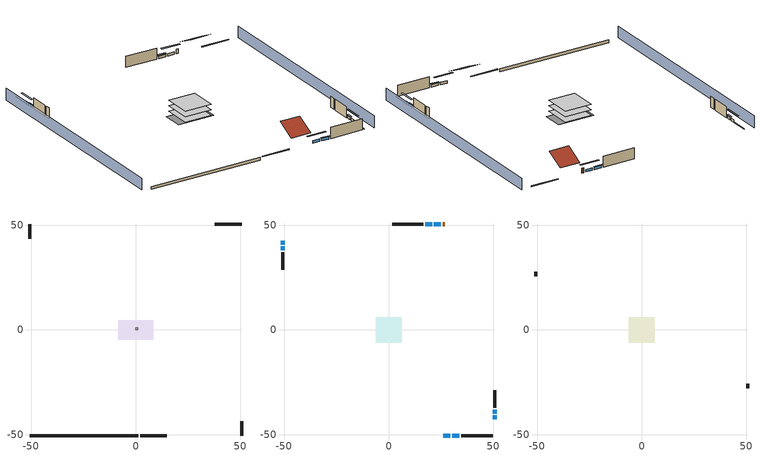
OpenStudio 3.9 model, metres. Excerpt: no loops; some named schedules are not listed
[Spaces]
crawlspace - vented 1
 floor foundation (Slab1 construction): -8.32,-4.62 -8.32,4.62 8.32,4.62 8.32,-4.62 z-0.91
 wall outside (RimJoist1 construction): 2.07,-50.61 14.9,-50.61 z0.3:0.61
 wall outside (RimJoist2 construction): -50.61,50.61 -50.61,43.48 z0.3:0.61
 wall outside (RimJoist3 construction): 50.61,50.61 37.78,50.61 z0.3:0.61
 wall outside (RimJoist4 construction): 50.61,-50.61 50.61,-43.48 z0.3:0.61
 wall foundation (FoundationWall1 construction): -50.61,-50.61 1.14,-50.61 z-0.91:0.3
furnace airloop ret air space
 floor adiabatic (AdiabaticConst): 0,0 0,1 1,1 1,0 z0
 wall adiabatic (AdiabaticConst): 0,1 0,0 1,0 1,1 0,1 z0:1
 ceiling adiabatic (AdiabaticConst): 1,0 1,1 0,1 0,0 z1
conditioned space 1
 floor to crawlspace - vented 1 (Floor1 construction): -6.2,-6.2 -6.2,6.2 6.2,6.2 6.2,-6.2 z0.3
 floor adiabatic (AdiabaticFloorConstruction): -6.2,-6.2 -6.2,6.2 6.2,6.2 6.2,-6.2 z2.74
 wall outside (Wall1 construction): 34.55,-50.61 49.68,-50.61 z0.3:5.18
 wall outside (Wall2 construction): -50.61,37.2 -50.61,28.78 z0.3:5.18
 wall outside (Wall3 construction): 16.39,50.61 1.63,50.61 z0.3:5.18
 wall outside (Wall4 construction): 50.61,-37.2 50.61,-28.78 z0.3:5.18
 wall outside (AdiabaticWallConstruction): 26.03,-50.61 29.36,-50.61 / 30.29,-50.61 33.62,-50.61 / 24.81,50.61 21.59,50.61 z0.3:1.4; -50.61,42.55 -50.61,40.8 / -50.61,39.88 -50.61,38.12 / 50.61,-42.55 50.61,-40.8 / 50.61,-39.88 50.61,-38.12 z0.3:1.46; 20.66,50.61 17.32,50.61 z0.3:1.43
 wall outside (AdiabaticWallConstruction 1): 26.65,50.61 25.74,50.61 z0.3:2.34
 window (WindowConstruction): 26.03,-50.61 29.36,-50.61 z0.3:1.4
 window (WindowConstruction 1): 30.29,-50.61 33.62,-50.61 z0.3:1.4
 window (WindowConstruction 2): -50.61,42.55 -50.61,40.8 z0.3:1.46
 window (WindowConstruction 3): -50.61,39.87 -50.61,38.13 z0.3:1.46
 window (WindowConstruction 4): 24.81,50.61 21.59,50.61 z0.3:1.4
 window (WindowConstruction 5): 20.66,50.61 17.32,50.61 z0.3:1.43
 window (WindowConstruction 6): 50.61,-42.55 50.61,-40.8 z0.3:1.46
 window (WindowConstruction 7): 50.61,-39.87 50.61,-38.13 z0.3:1.46
 door (Door): 26.65,50.61 25.74,50.61 z0.3:2.34
 ceiling adiabatic (AdiabaticFloorConstruction): 6.2,-6.2 6.2,6.2 -6.2,6.2 -6.2,-6.2 z2.74
attic - vented 1
 floor to conditioned space 1 (Floor2 construction Reversed): -6.2,-6.2 -6.2,6.2 6.2,6.2 6.2,-6.2 z5.18
 wall outside (Wall5 construction): -50.61,27.86 -50.61,25.67 z0.3:5.18
 wall outside (Wall6 construction): 50.61,-27.86 50.61,-25.67 z0.3:5.18
 roof outside (Roof1 construction): 25.1,-50.61,5.18 25.1,-42.32,9.33 15.83,-42.32,9.33 15.83,-50.61,5.18
 roof outside (Roof2 construction): 27.58,50.61,5.18 27.58,42.32,9.33 36.85,42.32,9.33 36.85,50.61,5.18
shading: 55.19,-50.61 55.19,50.61 / -55.19,50.61 -55.19,-50.61 z0:5.18; 32.1,-50.61 23.29,-50.61 23.29,-51.22 32.1,-51.22 z4.15; 33.92,-50.61 29.98,-50.61 29.98,-51.22 33.92,-51.22 z1.71; -50.61,38.06 -50.61,45.29 -51.22,45.29 -51.22,38.06 z4.21; -50.61,37.82 -50.61,40.18 -51.22,40.18 -51.22,37.82 z1.77; 18.85,50.61 27.55,50.61 27.55,51.22 18.85,51.22 z4.15; 17.01,50.61 20.97,50.61 20.97,51.22 17.01,51.22 z1.74; 50.61,-38.06 50.61,-45.29 51.22,-45.29 51.22,-38.06 z4.21; 50.61,-37.82 50.61,-40.18 51.22,-40.18 51.22,-37.82 z1.77
[Site]
Portland Intl Arpt_OR: Latitude {deg}=45.59; Longitude {deg}=-122.6; Time Zone {hr}=-8; Elevation {m}=33; Terrain=Suburbs; Keep Site Location Information=Yes
[Site:GroundTemperature:Shallow]
10.2558, 8.96328, 8.85977, 9.47314, 11.9355, 14.3863, 16.5111, 17.8571, 17.9714, 16.8767, 14.8061, 12.4304
[Site:WaterMainsTemperature]
Calculation Method=Schedule; Temperature Schedule=mains temperature schedule
[Building]
Building 1
[Material] Roughness=Rough
Name | Thickness {m} | Conductivity {W/m-K} | Density {kg/m3} | Specific Heat {J/kg-K} | Thermal Absorptance | Solar Absorptance | Visible Absorptance
asphalt or fiberglass shingles | 0.00635 | 0.162714 | 1121.4 | 1465.45 | 0.9 | 0.85 | 0.85
roof rigid ins | 0.00281632 | 0.029427 | 32.04 | 1214.23 | 0.9 | 0.7 | 0.7
osb sheathing 0.5 in. | 0.0127 | 0.115458 | 512.64 | 1214.23 | 0.9 | 0.6 | 0.6
wood siding | 0.0254 | 0.102417 | 544.68 | 1172.36 | 0.9 | 0.85 | 0.85
osb sheathing 0.5 in. 1 | 0.0127 | 0.115458 | 512.64 | 1214.23 | 0.9 | 0.7 | 0.7
wall stud and cavity | 0.1397 | 0.550994 | 139.0536 | 1170.24 | 0.9 | 0.7 | 0.7
gypsum board | 0.0127 | 0.160291 | 801 | 837.4 | 0.9 | 0.6 | 0.6
wall stud and cavity 1 | 0.1397 | 0.727959 | 139.0536 | 1170.24 | 0.9 | 0.6 | 0.6
rim joist stud and cavity | 0.0508 | 0.178688 | 50.32683 | 1063.81 | 0.9 | 0.6 | 0.6
floor stud and cavity | 0.1397 | 0.923637 | 92.3553 | 1139.71 | 0.9 | 0.7 | 0.7
osb sheathing 0.75 in. | 0.01905 | 0.115458 | 512.64 | 1214.23 | 0.9 | 0.7 | 0.7
floor covering | 0.0127 | 0.0433444 | 54.468 | 1339.84 | 0.9 | 0.6 | 0.6
ceiling loosefill ins | 0.169333 | 0.0480833 | 16.02 | 1046.75 | 0.9 | 0.7 | 0.7
ceiling stud and cavity | 0.1397 | 0.0824711 | 65.682 | 1177.47 | 0.9 | 0.7 | 0.7
concrete 8.0 in. | 0.2032 | 1.803125 | 2242.8 | 837.4 | 0.9 | 0.7 | 0.7
soil 0.5 in. | 0.0127 | 1.3848 | 1842.3 | 418.7 | 0.9 | 0.7 | 0.7
wood siding 1; wood siding 2 | 0.0254 | 0.102417 | 544.68 | 1172.36
wall rigid ins; floor rigid ins | 0.512978 | 0.029427 | 32.04 | 1214.23 | 0.9 | 0.7 | 0.7
wall stud and cavity 2 | 0.0889 | 0.380278 | 52.3479 | 1209.89 | 0.9 | 0.7 | 0.7
door material | 0.04445 | 0.0612267 | 512.64 | 1214.23 | 0.9 | 0.7 | 0.7
floor stud and cavity 1 | 0.1397 | 1.75129 | 37.0049 | 1207.88 | 0.9 | 0.7 | 0.7
wall stud and cavity 3 | 0.0889 | 0.391764 | 83.0341 | 1211.67 | 0.9 | 0.7 | 0.7
furniture material conditioned space 1 | 0.1524 | 0.115458 | 640.8 | 1214.23 | 0.9 | 0.6 | 0.6
[Construction]
Roof1 construction; Roof2 construction: asphalt or fiberglass shingles, roof rigid ins, osb sheathing 0.5 in.
Wall1 construction; Wall2 construction; Wall3 construction; Wall4 construction: wood siding, osb sheathing 0.5 in. 1, wall stud and cavity, gypsum board
Wall5 construction; Wall6 construction: wood siding, osb sheathing 0.5 in. 1, wall stud and cavity 1
RimJoist1 construction; RimJoist2 construction; RimJoist3 construction; RimJoist4 construction: wood siding, rim joist stud and cavity
Floor1 construction: floor stud and cavity, osb sheathing 0.75 in., floor covering
Floor2 construction Reversed: gypsum board, ceiling stud and cavity, ceiling loosefill ins
FoundationWall1 construction: concrete 8.0 in.
Slab1 construction: soil 0.5 in.
WindowConstruction; WindowConstruction 1; WindowConstruction 2; WindowConstruction 3; WindowConstruction 4; WindowConstruction 5; WindowConstruction 6; WindowConstruction 7: WindowMaterial
AdiabaticWallConstruction: wood siding 1, wall rigid ins, wall stud and cavity 2, gypsum board
Door: door material
AdiabaticWallConstruction 1: wood siding 2, wall rigid ins, wall stud and cavity 2, gypsum board
AdiabaticFloorConstruction: floor stud and cavity 1, floor rigid ins, osb sheathing 0.75 in., floor covering
PartitionWallConstruction: gypsum board, wall stud and cavity 3, gypsum board
furniture construction conditioned space 1: furniture material conditioned space 1
AdiabaticConst: Adiabatic
[WindowMaterial:SimpleGlazingSystem]
WindowMaterial: U-Factor {W/m2-K}=2.15764; Solar Heat Gain Coefficient=0.44
[Material:NoMass]
Adiabatic: Roughness=Rough; Thermal Resistance {m2-K/W}=176.1
[ThermalZone] Multiplier=1; Use Ideal Air Loads=No
Name | Volume {m3} | Thermostat
conditioned space | 749.83 | conditioned space temperature setpoint
attic - vented | 142.104
crawlspace - vented | 187.458
furnace airloop ret air zone | 1
[Sizing:Zone] Zone Cooling Design Supply Air Temperature Input Method=SupplyAirTemperature; Zone Cooling Design Supply Air Temperature {C}=14; Zone Cooling Design Supply Air Temperature Difference {deltaC}=11.11; Zone Heating Design Supply Air Temperature Input Method=SupplyAirTemperature; Zone Heating Design Supply Air Temperature {C}=40; Zone Heating Design Supply Air Temperature Difference {deltaC}=11.11; Zone Cooling Design Supply Air Humidity Ratio {kg-H2O/kg-air}=0.0085; Zone Heating Design Supply Air Humidity Ratio {kg-H2O/kg-air}=0.008; Cooling Design Air Flow Method=DesignDay; Heating Design Air Flow Method=DesignDay; Account for Dedicated Outdoor Air System=No; Dedicated Outdoor Air System Control Strategy=NeutralSupplyAir; Dedicated Outdoor Air Low Setpoint Temperature for Design {C}=autosize; Dedicated Outdoor Air High Setpoint Temperature for Design {C}=autosize; Zone Load Sizing Method=Sensible Load Only No Latent Load; Zone Latent Cooling Design Supply Air Humidity Ratio Input Method=HumidityRatioDifference; Zone Cooling Design Supply Air Humidity Ratio Difference {kgWater/kgDryAir}=0.005; Zone Latent Heating Design Supply Air Humidity Ratio Input Method=HumidityRatioDifference; Zone Humidification Design Supply Air Humidity Ratio Difference {kgWater/kgDryAir}=0.005; Sizing Option=Coincident
attic - vented; crawlspace - vented; furnace airloop ret air zone
[Space]
Name | Thermal Zone | Volume {m3}
conditioned space 1 | conditioned space | 749.83
attic - vented 1 | attic - vented | 142.104
crawlspace - vented 1 | crawlspace - vented | 187.458
furnace airloop ret air space | furnace airloop ret air zone
[ThermostatSetpoint:DualSetpoint]
conditioned space temperature setpoint: Heating Setpoint Temperature Schedule=heating setpoint; Cooling Setpoint Temperature Schedule=cooling setpoint; Temperature Difference Between Cutout And Setpoint {deltaC}=0
[Foundation:Kiva]
Foundation Kiva 1: Initial Indoor Air Temperature {C}=8.30547; Wall Height Above Grade {m}=0.3048; Wall Depth Below Slab {m}=0.2032
[Foundation:Kiva:Settings]
Soil Conductivity {W/m-K}=1.3848; Soil Density {kg/m3}=1842.3; Soil Specific Heat {J/kg-K}=418.7; Ground Solar Absorptivity=0.9; Ground Thermal Absorptivity=0.9; Ground Surface Roughness {m}=0.03; Far-Field Width {m}=40; Deep-Ground Boundary Condition=ZeroFlux; Deep-Ground Depth {m}=40; Minimum Cell Dimension {m}=0.2; Maximum Cell Growth Coefficient=3; Simulation Timestep=Timestep
[SurfaceProperty:ExposedFoundationPerimeter]
Slab1: Exposed Perimeter Calculation Method=TotalExposedPerimeter; Total Exposed Perimeter {m}=51.75504
[SurfaceProperty:IncidentSolarMultiplier] Incident Solar Multiplier=1; Incident Solar Multiplier Schedule=trans schedule winter=0.85 summer=0.7
Window1; Window2; Window3; Window4; Window5; Window6; Window7; Window8
[InternalMass:Definition] Design Level Calculation Method=SurfaceArea
Name | Construction | Surface Area {m2}
partition wall mass | PartitionWallConstruction | 307.509
furniture mass conditioned space 1 | furniture construction conditioned space 1 | 123.004
[InternalMass] Space or SpaceType=conditioned space 1; Multiplier=1
Name | Internal Mass Definition
partition wall mass | partition wall mass
furniture mass conditioned space 1 | furniture mass conditioned space 1
[EnergyManagementSystem:Sensor]
Name | Output Variable or Output Meter Index Key | Output Variable or Output Meter
water_heater_T_set | water heater setpoint | Schedule Value
out_pb_s |  | Site Outdoor Air Barometric Pressure
out_wt_s |  | Site Outdoor Air Humidity Ratio
site_vw_s |  | Site Wind Speed
cool_season | cooling season schedule | Schedule Value
furnace_airloop_AH_MFR_s | Node 15 | System Node Mass Flow Rate
furnace_airloop_AH_VFR_s | Node 15 | System Node Current Density Volume Flow Rate
furnace_airloop_AH_Tout_s | Node 15 | System Node Temperature
furnace_airloop_AH_Wout_s | Node 15 | System Node Humidity Ratio
furnace_airloop_RA_T_s | Node 18 | System Node Temperature
furnace_airloop_Ra_W_s | Node 18 | System Node Humidity Ratio
furnace_airloop_0_DZ_T_s | crawlspace - vented | Zone Air Temperature
furnace_airloop_0_DZ_W_s | crawlspace - vented | Zone Mean Air Humidity Ratio
natural_vent_s | natural vent schedule | Schedule Value
htg_sp_s | heating setpoint | Schedule Value
clg_sp_s | cooling setpoint | Schedule Value
mech_vent_range_fan_0_sch_s | mech vent range fan 0 schedule | Schedule Value
mech_vent_bath_fan_0_sch_s | mech vent bath fan 0 schedule | Schedule Value
clothes_dryer_exhaust_0_sch_s | clothes_dryer | Schedule Value
htg_load_cond |  | Heating:EnergyTransfer:Zone:CONDITIONED SPACE
clg_load_cond |  | Cooling:EnergyTransfer:Zone:CONDITIONED SPACE
htg_load_duct |  | Heating:EnergyTransfer:Zone:FURNACE AIRLOOP RET AIR ZONE
clg_load_duct |  | Cooling:EnergyTransfer:Zone:FURNACE AIRLOOP RET AIR ZONE
s_conv | Floor1 | Surface Inside Face Convection Heat Gain Energy
s_ig | Floor1 | Surface Inside Face Internal Gains Radiation Heat Gain Energy
s_sol | Floor1 | Surface Inside Face Solar Radiation Heat Gain Energy
s_lgt | Floor1 | Surface Inside Face Lights Radiation Heat Gain Energy
s_surf | Floor1 | Surface Inside Face Net Surface Thermal Radiation Heat Gain Energy
s_conv_1 | Floor2 | Surface Inside Face Convection Heat Gain Energy
s_ig_1 | Floor2 | Surface Inside Face Internal Gains Radiation Heat Gain Energy
s_sol_1 | Floor2 | Surface Inside Face Solar Radiation Heat Gain Energy
s_lgt_1 | Floor2 | Surface Inside Face Lights Radiation Heat Gain Energy
s_surf_1 | Floor2 | Surface Inside Face Net Surface Thermal Radiation Heat Gain Energy
s_conv_2 | inferred conditioned ceiling | Surface Inside Face Convection Heat Gain Energy
s_ig_2 | inferred conditioned ceiling | Surface Inside Face Internal Gains Radiation Heat Gain Energy
s_sol_2 | inferred conditioned ceiling | Surface Inside Face Solar Radiation Heat Gain Energy
s_lgt_2 | inferred conditioned ceiling | Surface Inside Face Lights Radiation Heat Gain Energy
s_surf_2 | inferred conditioned ceiling | Surface Inside Face Net Surface Thermal Radiation Heat Gain Energy
s_conv_3 | inferred conditioned floor | Surface Inside Face Convection Heat Gain Energy
s_ig_3 | inferred conditioned floor | Surface Inside Face Internal Gains Radiation Heat Gain Energy
s_sol_3 | inferred conditioned floor | Surface Inside Face Solar Radiation Heat Gain Energy
s_lgt_3 | inferred conditioned floor | Surface Inside Face Lights Radiation Heat Gain Energy
s_surf_3 | inferred conditioned floor | Surface Inside Face Net Surface Thermal Radiation Heat Gain Energy
ss_sol | Door1 | Surface Inside Face Solar Radiation Heat Gain Energy
ss_lgt | Door1 | Surface Inside Face Lights Radiation Heat Gain Energy
ss_conv | Door1 | Surface Inside Face Convection Heat Gain Energy
ss_ig | Door1 | Surface Inside Face Internal Gains Radiation Heat Gain Energy
ss_surf | Door1 | Surface Inside Face Net Surface Thermal Radiation Heat Gain Energy
ss_conv_1 | Window1 | Surface Inside Face Convection Heat Gain Energy
ss_ig_1 | Window1 | Surface Inside Face Internal Gains Radiation Heat Gain Energy
ss_surf_1 | Window1 | Surface Inside Face Net Surface Thermal Radiation Heat Gain Energy
ss_trans_in | Window1 | Surface Window Transmitted Solar Radiation Rate
ss_back_out | Window1 | Surface Window Shortwave from Zone Back Out Window Heat Transfer Rate
ss_trans_out | Window1 | Surface Inside Face Initial Transmitted Diffuse Transmitted Out Window Solar Radiation Rate
ss_conv_2 | Window2 | Surface Inside Face Convection Heat Gain Energy
ss_ig_2 | Window2 | Surface Inside Face Internal Gains Radiation Heat Gain Energy
ss_surf_2 | Window2 | Surface Inside Face Net Surface Thermal Radiation Heat Gain Energy
ss_trans_in_1 | Window2 | Surface Window Transmitted Solar Radiation Rate
ss_back_out_1 | Window2 | Surface Window Shortwave from Zone Back Out Window Heat Transfer Rate
ss_trans_out_1 | Window2 | Surface Inside Face Initial Transmitted Diffuse Transmitted Out Window Solar Radiation Rate
ss_conv_3 | Window3 | Surface Inside Face Convection Heat Gain Energy
ss_ig_3 | Window3 | Surface Inside Face Internal Gains Radiation Heat Gain Energy
ss_surf_3 | Window3 | Surface Inside Face Net Surface Thermal Radiation Heat Gain Energy
ss_trans_in_2 | Window3 | Surface Window Transmitted Solar Radiation Rate
ss_back_out_2 | Window3 | Surface Window Shortwave from Zone Back Out Window Heat Transfer Rate
ss_trans_out_2 | Window3 | Surface Inside Face Initial Transmitted Diffuse Transmitted Out Window Solar Radiation Rate
ss_conv_4 | Window4 | Surface Inside Face Convection Heat Gain Energy
ss_ig_4 | Window4 | Surface Inside Face Internal Gains Radiation Heat Gain Energy
ss_surf_4 | Window4 | Surface Inside Face Net Surface Thermal Radiation Heat Gain Energy
ss_trans_in_3 | Window4 | Surface Window Transmitted Solar Radiation Rate
ss_back_out_3 | Window4 | Surface Window Shortwave from Zone Back Out Window Heat Transfer Rate
ss_trans_out_3 | Window4 | Surface Inside Face Initial Transmitted Diffuse Transmitted Out Window Solar Radiation Rate
ss_conv_5 | Window5 | Surface Inside Face Convection Heat Gain Energy
ss_ig_5 | Window5 | Surface Inside Face Internal Gains Radiation Heat Gain Energy
ss_surf_5 | Window5 | Surface Inside Face Net Surface Thermal Radiation Heat Gain Energy
ss_trans_in_4 | Window5 | Surface Window Transmitted Solar Radiation Rate
ss_back_out_4 | Window5 | Surface Window Shortwave from Zone Back Out Window Heat Transfer Rate
ss_trans_out_4 | Window5 | Surface Inside Face Initial Transmitted Diffuse Transmitted Out Window Solar Radiation Rate
ss_conv_6 | Window6 | Surface Inside Face Convection Heat Gain Energy
ss_ig_6 | Window6 | Surface Inside Face Internal Gains Radiation Heat Gain Energy
ss_surf_6 | Window6 | Surface Inside Face Net Surface Thermal Radiation Heat Gain Energy
ss_trans_in_5 | Window6 | Surface Window Transmitted Solar Radiation Rate
ss_back_out_5 | Window6 | Surface Window Shortwave from Zone Back Out Window Heat Transfer Rate
ss_trans_out_5 | Window6 | Surface Inside Face Initial Transmitted Diffuse Transmitted Out Window Solar Radiation Rate
ss_conv_7 | Window7 | Surface Inside Face Convection Heat Gain Energy
ss_ig_7 | Window7 | Surface Inside Face Internal Gains Radiation Heat Gain Energy
ss_surf_7 | Window7 | Surface Inside Face Net Surface Thermal Radiation Heat Gain Energy
ss_trans_in_6 | Window7 | Surface Window Transmitted Solar Radiation Rate
ss_back_out_6 | Window7 | Surface Window Shortwave from Zone Back Out Window Heat Transfer Rate
ss_trans_out_6 | Window7 | Surface Inside Face Initial Transmitted Diffuse Transmitted Out Window Solar Radiation Rate
ss_conv_8 | Window8 | Surface Inside Face Convection Heat Gain Energy
ss_ig_8 | Window8 | Surface Inside Face Internal Gains Radiation Heat Gain Energy
ss_surf_8 | Window8 | Surface Inside Face Net Surface Thermal Radiation Heat Gain Energy
ss_trans_in_7 | Window8 | Surface Window Transmitted Solar Radiation Rate
ss_back_out_7 | Window8 | Surface Window Shortwave from Zone Back Out Window Heat Transfer Rate
ss_trans_out_7 | Window8 | Surface Inside Face Initial Transmitted Diffuse Transmitted Out Window Solar Radiation Rate
s_conv_4 | Wall1 | Surface Inside Face Convection Heat Gain Energy
s_ig_4 | Wall1 | Surface Inside Face Internal Gains Radiation Heat Gain Energy
s_sol_4 | Wall1 | Surface Inside Face Solar Radiation Heat Gain Energy
[ElectricEquipment:Definition] Design Level Calculation Method=EquipmentLevel
Name | Design Level {W} | Fraction Latent | Fraction Radiant | Fraction Lost
ceiling fan | 17.6204 | 0 | 0.558 | 0
clothes washer | 290.902 | 0.03 | 0.162 | 0.7
clothes dryer | 425.739 | 0.015 | 0.081 | 0.85
dishwasher | 614.313 | 0.3 | 0.18 | 0.4
fridge | 43.7215 | 0 | 0.6 | 0
fridge 2 | 80.4475 | 0 | 0.6 | 0
freezer | 194.914 | 0 | 0.6 | 0
cooking range | 77.7205 | 0.16 | 0.384 | 0.2
misc tv | 705.409 | 0 | 0.6 | 0
misc plug loads | 498.227 | 0.021 | 0.558 | 0.049
whole house fan; mech vent house fan | 0 | 0 | 0 | 1
mech vent house fan cfis | 0 | 0 | 0 | 0
mech vent range fan 0; mech vent bath fan 0 | 30 | 0 | 0 | 1
[ElectricEquipment] Space or SpaceType=conditioned space 1
Name | Electric Equipment Definition | Schedule
ceiling fan | ceiling fan | ceiling_fan
clothes washer | clothes washer | clothes_washer
clothes dryer | clothes dryer | clothes_dryer
dishwasher | dishwasher | dishwasher
fridge | fridge | fridge schedule
fridge 1 | fridge 2 | fridge schedule 1
freezer | freezer | freezer schedule
cooking range | cooking range | cooking_range
misc tv | misc tv | plug_loads_tv
misc plug loads | misc plug loads | plug_loads_other
whole house fan | whole house fan | Always On Discrete
mech vent house fan | mech vent house fan | mech vent house fan schedule
mech vent house fan cfis | mech vent house fan cfis | mech vent house fan cfis schedule
mech vent range fan 0 | mech vent range fan 0 | mech vent range fan 0 schedule
mech vent bath fan 0 | mech vent bath fan 0 | mech vent bath fan 0 schedule
[OtherEquipment:Definition] Design Level Calculation Method=EquipmentLevel
Name | Design Level {W} | Fraction Latent | Fraction Radiant | Fraction Lost
water heater sens; furnace airloop_0 SupSensLkToCond; furnace airloop_0 SupCondToLv; furnace airloop_0 RetCondToRP; furnace airloop_0 RetSensLkToRP; furnace airloop_0 SupCondToDZ; furnace airloop_0 RetCondToDZ; furnace airloop_0 SupSensLkToDZ; mech vent house fan sensible load | 0 | 0 | 0 | 0
water heater lat; furnace airloop_0 SupLatLkToCond; furnace airloop_0 RetLatLkToRP; furnace airloop_0 SupLatLkToDZ; mech vent house fan latent load | 0 | 1 | 0 | 0
water heater energy adjustment1 | 0.01 | 0 | 0 | 1
clothes dryer 2 | 5656.02 | 0.015 | 0.081 | 0.85
cooking range 2 | 2277.76 | 0.16 | 0.384 | 0.2
general water use sensible | -79.8895 | 0 | 0.6 | 0
general water use latent | 81.0615 | 1 | 0 | 0
[OtherEquipment]
Name | Other Equipment Definition | Space or SpaceType | Schedule | Fuel Type
water heater sens | water heater sens | conditioned space 1 | Always On Discrete
water heater lat | water heater lat | conditioned space 1 | Always On Discrete
water heater energy adjustment1 | water heater energy adjustment1 | conditioned space 1 | Always On Discrete | Electricity
clothes dryer 1 | clothes dryer 2 | conditioned space 1 | clothes_dryer | NaturalGas
cooking range 1 | cooking range 2 | conditioned space 1 | cooking_range | NaturalGas
general water use sensible | general water use sensible | conditioned space 1 | general water use schedule
general water use latent | general water use latent | conditioned space 1 | general water use schedule
furnace airloop_0 SupSensLkToCond | furnace airloop_0 SupSensLkToCond | conditioned space 1 | Always On Discrete
furnace airloop_0 SupLatLkToCond | furnace airloop_0 SupLatLkToCond | conditioned space 1 | Always On Discrete
furnace airloop_0 SupCondToLv | furnace airloop_0 SupCondToLv | conditioned space 1 | Always On Discrete
furnace airloop_0 RetCondToRP | furnace airloop_0 RetCondToRP | furnace airloop ret air space | Always On Discrete
furnace airloop_0 RetSensLkToRP | furnace airloop_0 RetSensLkToRP | furnace airloop ret air space | Always On Discrete
furnace airloop_0 RetLatLkToRP | furnace airloop_0 RetLatLkToRP | furnace airloop ret air space | Always On Discrete
furnace airloop_0 SupCondToDZ | furnace airloop_0 SupCondToDZ | crawlspace - vented 1 | Always On Discrete
furnace airloop_0 RetCondToDZ | furnace airloop_0 RetCondToDZ | crawlspace - vented 1 | Always On Discrete
furnace airloop_0 SupSensLkToDZ | furnace airloop_0 SupSensLkToDZ | crawlspace - vented 1 | Always On Discrete
furnace airloop_0 SupLatLkToDZ | furnace airloop_0 SupLatLkToDZ | crawlspace - vented 1 | Always On Discrete
mech vent house fan sensible load | mech vent house fan sensible load | conditioned space 1 | Always On Discrete
mech vent house fan latent load | mech vent house fan latent load | conditioned space 1 | Always On Discrete
[WaterUse:Equipment:Definition]
Name | Peak Flow Rate {m3/s}
clothes washer | 1.0363e-05
dishwasher | 6.13135e-06
[Lights:Definition]
interior lighting: Design Level Calculation Method=LightingLevel; Lighting Level {W}=463.957; Fraction Radiant=0.6; Fraction Visible=0.2; Return Air Fraction=0
[Lights]
interior lighting: Lights Definition=interior lighting; Space or SpaceType=conditioned space 1; Schedule=lighting_interior; Fraction Replaceable=1
[Exterior:Lights:Definition]
exterior lighting: Design Level {W}=10.1836
[Exterior:Lights]
exterior lighting: Exterior Lights Definition=exterior lighting; Schedule=exterior lighting schedule
[People:Definition]
occupants: Number of People Calculation Method=People; Number of People {people}=4; Fraction Radiant=0.314171; Sensible Heat Fraction=0.56303; Carbon Dioxide Generation Rate {m3/s-W}=0; Enable ASHRAE 55 Comfort Warnings=No; Mean Radiant Temperature Calculation Type=EnclosureAveraged
[People]
occupants: People Definition=occupants; Space or SpaceType=conditioned space 1; Number of People Schedule=occupants; Activity Level Schedule=occupants activity schedule; Multiplier=1
[ZoneMixing] Schedule=Always On Continuous; Design Flow Rate Calculation Method=Flow/Zone; Design Flow Rate {m3/s}=0
Name | Zone or Space | Source Zone or Space
furnace airloop_0 ZoneMixDZToCond mix | conditioned space | crawlspace - vented
furnace airloop_0 ZoneMixCondToDZ mix | crawlspace - vented | conditioned space
whole house fan mix | attic - vented | conditioned space
[SpaceInfiltration:DesignFlowRate] Schedule=Always On Discrete
Name | Space or SpaceType | Design Flow Rate Calculation Method | Design Flow Rate {m3/s} | Air Changes per Hour {1/hr} | Constant Term Coefficient | Temperature Term Coefficient | Velocity Term Coefficient | Velocity Squared Term Coefficient
natural vent flow; whole house fan flow; infil flow | conditioned space 1 | Flow/Space | 0
infil crawlspace - vented 1 | crawlspace - vented 1 | AirChanges/Hour |  | 2.6013 | 1 | 0 | 0 | 0
crawlspace_vented 1 duct leakage imbalance infil flow | crawlspace - vented 1 | Flow/Space | 0
[SpaceInfiltration:EffectiveLeakageArea]
infil attic - vented 1: Space or SpaceType=attic - vented 1; Schedule=Always On Discrete; Effective Air Leakage Area {cm2}=5124.64; Stack Coefficient=0.000192807; Wind Coefficient=4.41397e-05
